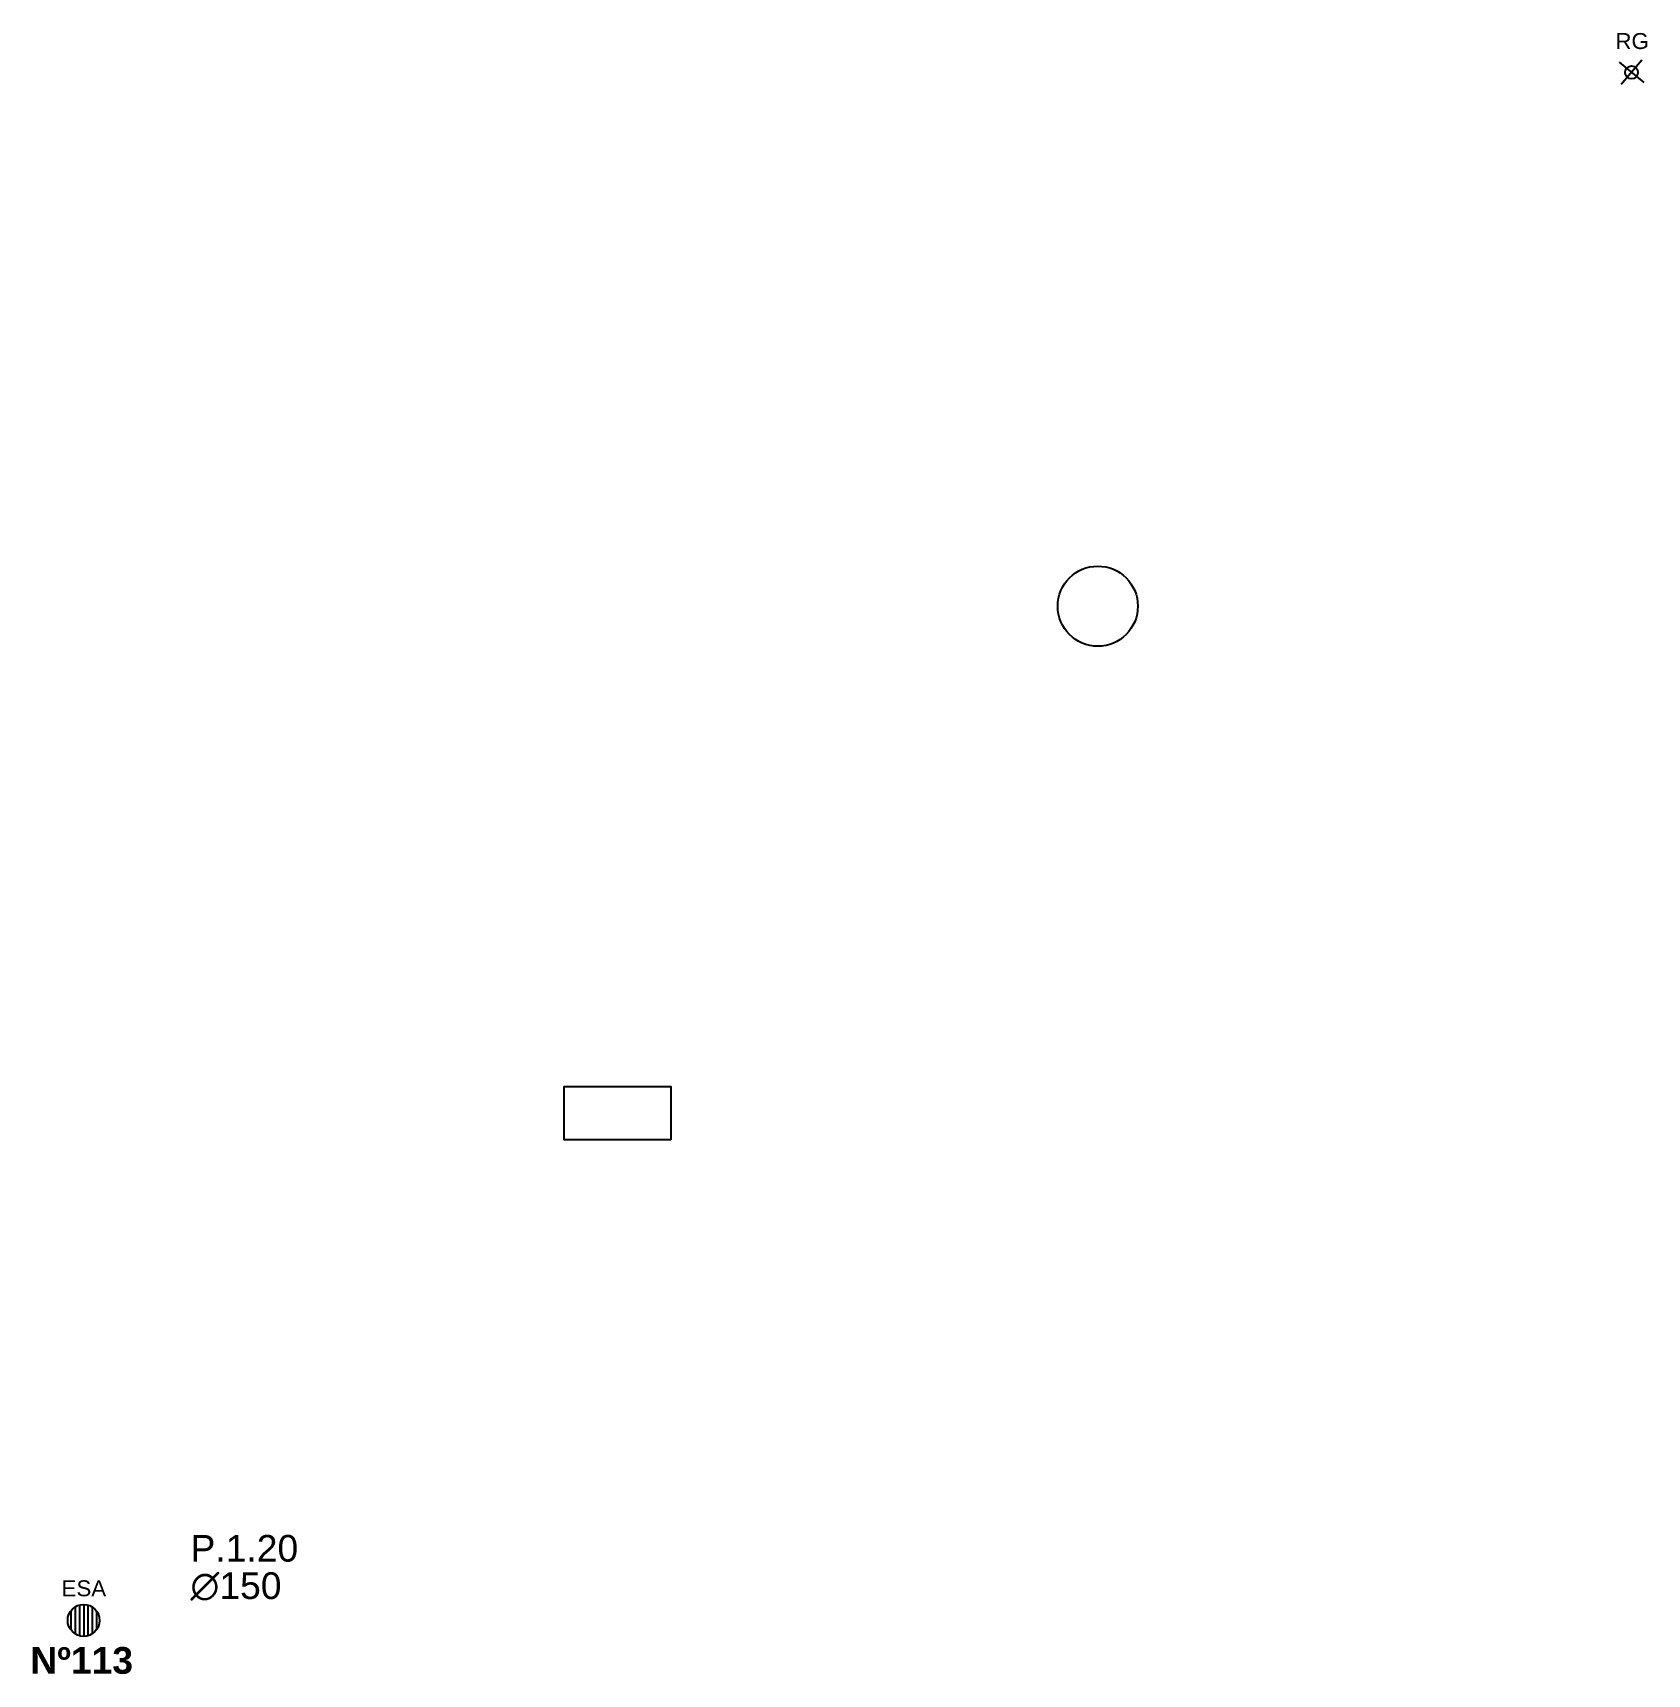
# Model space of a CAD drawing. Header units: feet. Extents: x 500 to 530.3, y 1000 to 1030.7.
import ezdxf
from ezdxf.enums import TextEntityAlignment as Align

# ---------------------------------------------------------------- set-up
doc = ezdxf.new("R2010")
doc.units = ezdxf.units.FT
doc.header["$MEASUREMENT"] = 0
for name, color, linetype in [('-Texto', 7, 'Continuous'), ('GF-Diagnostico', 1, 'Continuous'), ('GF-Grelha', 7, 'Continuous'), ('GF-PVESA', 4, 'Continuous'), ('GF-Rede Esgoto', 7, 'Continuous'), ('GF-Rede Água', 7, 'Continuous'), ('GF-Registro de Água', 4, 'Continuous')]:
    doc.layers.add(name, color=color, linetype=linetype)
doc.styles.add('ARIAL', font='arial.ttf')
doc.styles.add('GEO_ARIAL', font='arial.ttf')
doc.styles.add('GEO_ARIAL_BOLD', font='arialbd.ttf')

# ---------------------------------------------------------------- blocks, each defined once
blk = doc.blocks.new('PV ESA')
at = {"layer": 'GF-PVESA'}
for p, q in [((-0.278, 0.21), (-0.278, -0.21)), ((-0.185, 0.295), (-0.185, -0.296)), ((-0.092, 0.339), (-0.092, -0.337)), ((0.001, 0.349), (0.001, -0.35)), ((0.095, 0.339), (0.095, -0.337)), ((0.188, 0.295), (0.188, -0.296)), ((0.281, 0.21), (0.281, -0.21))]:
    blk.add_line(p, q, dxfattribs=at)
blk.add_circle((0, 0), 0.35, dxfattribs=at)
at = {"layer": 'GF-PVESA', "color": 7, "style": 'ARIAL'}
blk.add_text('ESA', height=0.3495, dxfattribs=at).set_placement((-0.484, 0.702), align=Align.MIDDLE_LEFT)
blk = doc.blocks.new('pv_esgoto_sanitario')
at = {"layer": 'GF-PVESA', "xscale": 0.8554478416658969, "yscale": 0.8554478416658969, "zscale": 0.8554478416658969}
blk.add_blockref('PV ESA', (-0.001, 0), dxfattribs=at)
blk = doc.blocks.new('ASDGAHAHA')
at = {"layer": 'GF-Registro de Água', "linetype": 'Continuous', "ltscale": 20}
for p, q in [((0.57, -0.477), (-0.57, 0.477)), ((0.477, 0.57), (-0.477, -0.57))]:
    blk.add_line(p, q, dxfattribs=at)
blk.add_circle((0, 0), 0.3, dxfattribs=at)
at = {"layer": 'GF-Registro de Água', "color": 7, "linetype": 'Continuous', "lineweight": 0, "style": 'ARIAL'}
blk.add_text('RG', height=0.7429, rotation=270, dxfattribs=at).set_placement((1.459, 0.751), align=Align.MIDDLE_LEFT)
blk = doc.blocks.new('rg_agua_potavel')
at = {"layer": 'GF-Registro de Água', "ltscale": 2.5, "xscale": 0.4027253176752547, "yscale": 0.4027253176752547, "zscale": 0.5799615749931665, "rotation": 89.99999999763243}
blk.add_blockref('ASDGAHAHA', (0, 0), dxfattribs=at)

msp = doc.modelspace()

# ---------------------------------------------------------------- linework, layer by layer
at = {"layer": 'GF-Diagnostico', "color": 1}
msp.add_circle((520, 1020), 0.75, dxfattribs=at)
at = {"layer": 'GF-Grelha'}
msp.add_lwpolyline([(512, 1010), (510, 1010), (510, 1011), (512, 1011)], close=True, dxfattribs=at)

# ---------------------------------------------------------------- block references
at = {"layer": 'GF-Rede Esgoto'}
msp.add_blockref('pv_esgoto_sanitario', (501, 1001), dxfattribs=at)
at = {"layer": 'GF-Rede Água'}
msp.add_blockref('rg_agua_potavel', (530, 1030), dxfattribs=at)

# ---------------------------------------------------------------- texts
at = {"layer": '-Texto', "color": 7, "style": 'GEO_ARIAL_BOLD'}
msp.add_text('Nº113', height=0.5, dxfattribs=at).set_placement((500, 1000))
at = {"layer": 'GF-Rede Esgoto', "style": 'GEO_ARIAL'}
for s, p in [('P.1.20', (503, 1002.1)), ('∅150', (503, 1001.4))]:
    msp.add_text(s, height=0.5, dxfattribs=at).set_placement(p)

doc.saveas('drawing.dxf')
